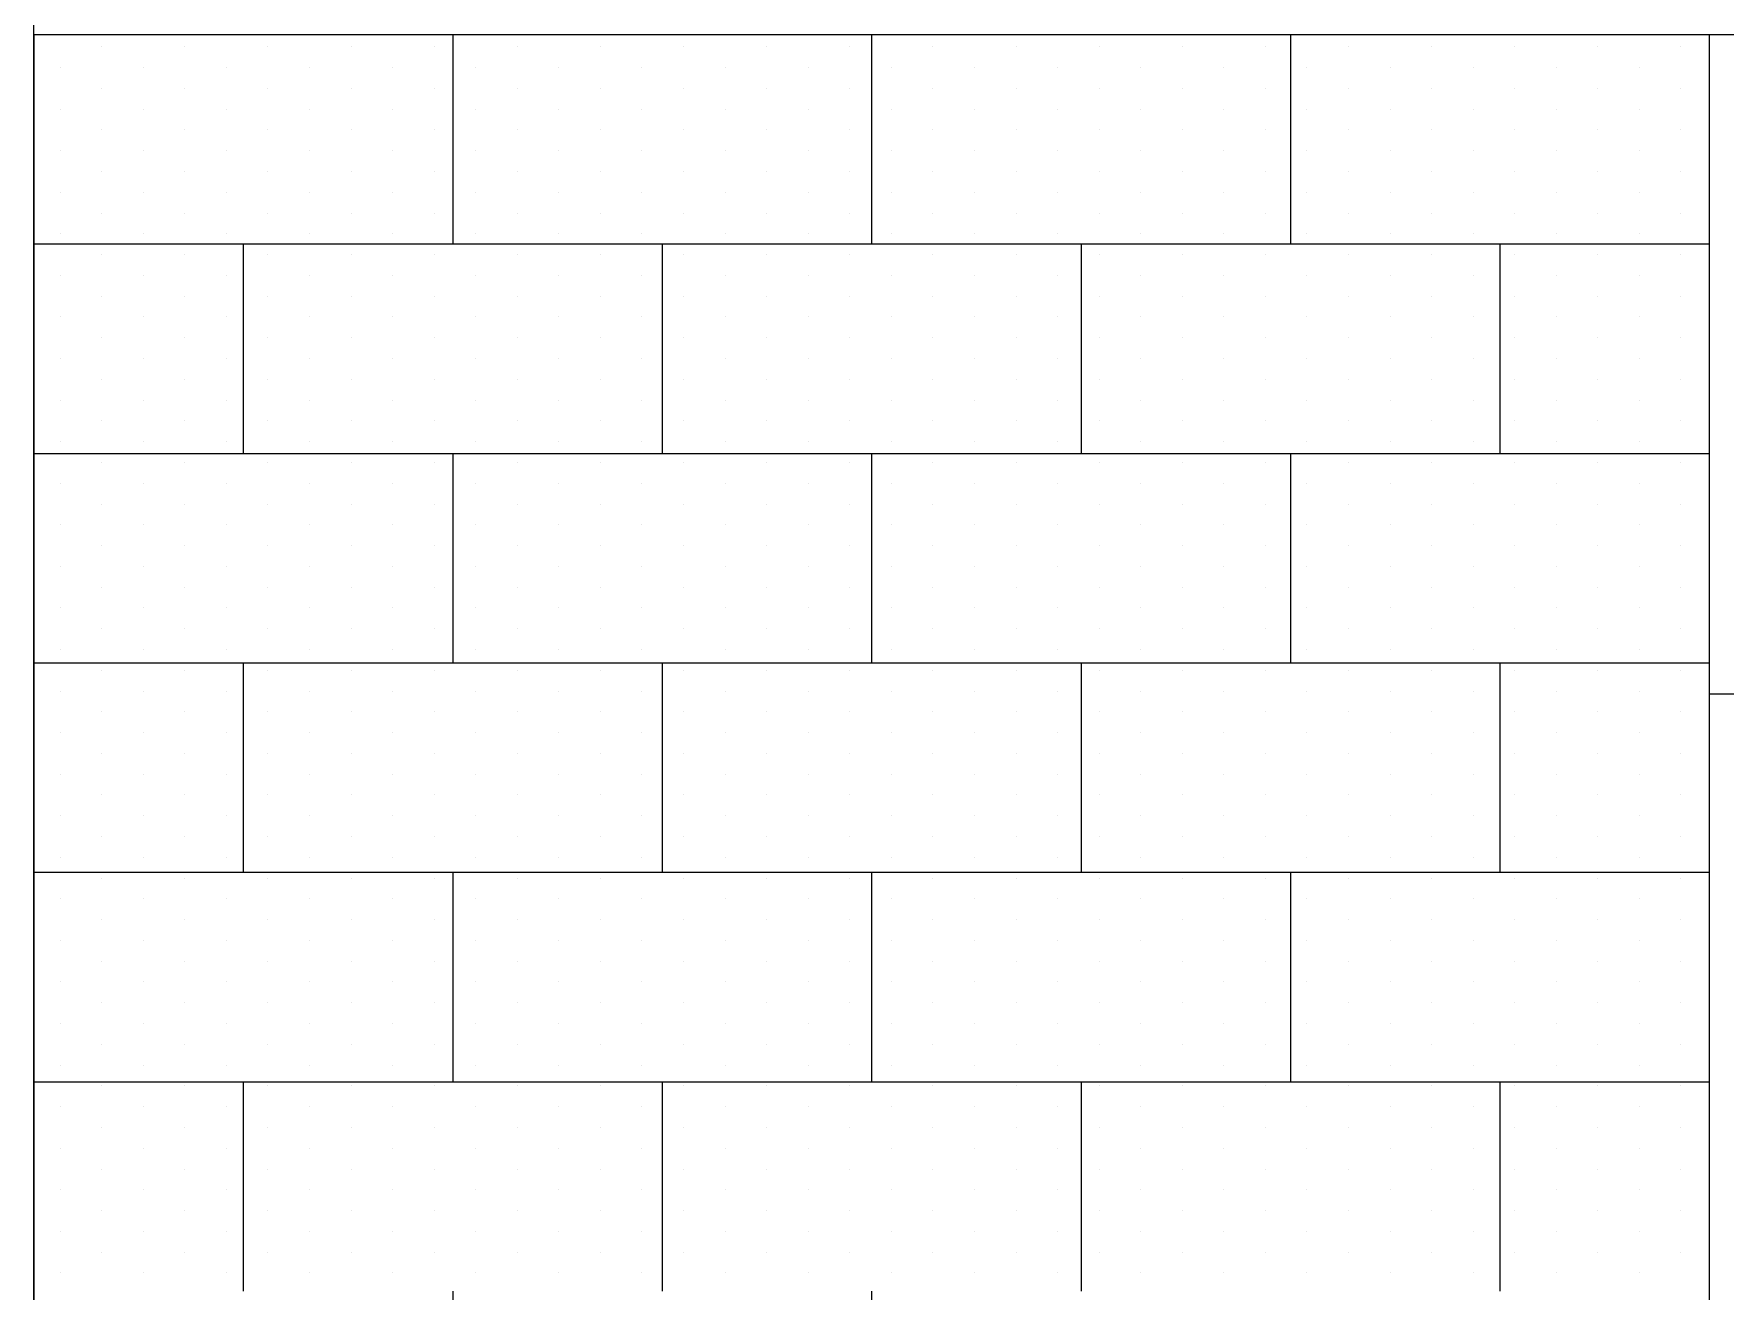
# Paper-space layout 'A000' of a CAD drawing. Header units: millimetres. Extents: x 0 to 841, y 0 to 594.
# Drawn here: x 556.29 to 588.6, y 110.9 to 134.91 of the extents above; entities that cross this region are included whole.
import ezdxf

# ---------------------------------------------------------------- set-up
doc = ezdxf.new("R2010")
doc.units = ezdxf.units.MM
doc.header["$MEASUREMENT"] = 0
doc.layers.add('A-ELEV-MBE1', color=7, linetype='Continuous', lineweight=25)
doc.layers.add('A-ELEV-PATT', color=8, linetype='Continuous', lineweight=13)

psp = doc.layouts.new('A000')

# ---------------------------------------------------------------- linework, layer by layer
at = {"layer": 'A-ELEV-MBE1'}
for p, q in [((556.293, 86.896), (556.293, 142.896)), ((556.293, 134.896), (556.293, 90.896)), ((556.293, 134.896), (664.293, 134.896)), ((564.293, 134.896), (564.293, 130.896)), ((572.293, 134.896), (572.293, 130.896)), ((580.293, 134.896), (580.293, 130.896)), ((588.293, 134.896), (588.293, 90.896)), ((556.293, 130.896), (588.293, 130.896)), ((560.293, 130.896), (560.293, 126.896)), ((568.293, 130.896), (568.293, 126.896)), ((576.293, 130.896), (576.293, 126.896)), ((584.293, 130.896), (584.293, 126.896)), ((556.293, 126.896), (588.293, 126.896)), ((564.293, 126.896), (564.293, 122.896)), ((572.293, 126.896), (572.293, 122.896)), ((580.293, 126.896), (580.293, 122.896)), ((556.293, 122.896), (588.293, 122.896)), ((560.293, 122.896), (560.293, 118.896)), ((568.293, 122.896), (568.293, 118.896)), ((576.293, 122.896), (576.293, 118.896)), ((584.293, 122.896), (584.293, 118.896)), ((604.293, 122.296), (588.293, 122.296)), ((556.293, 118.896), (588.293, 118.896)), ((564.293, 118.896), (564.293, 114.896)), ((572.293, 118.896), (572.293, 114.896)), ((580.293, 118.896), (580.293, 114.896)), ((556.293, 114.896), (588.293, 114.896)), ((560.293, 114.896), (560.293, 110.896)), ((568.293, 114.896), (568.293, 110.896)), ((576.293, 114.896), (576.293, 110.896)), ((584.293, 114.896), (584.293, 110.896)), ((564.293, 110.896), (564.293, 106.896)), ((572.293, 110.896), (572.293, 106.896))]:
    psp.add_line(p, q, dxfattribs=at)
at = {"layer": 'A-ELEV-PATT', "linetype": 'Continuous'}
for p, q in [((557.589, 134.661), (557.589, 134.661)), ((559.177, 134.661), (559.177, 134.661)), ((560.764, 134.661), (560.764, 134.661)), ((562.352, 134.661), (562.352, 134.661)), ((563.939, 134.661), (563.939, 134.661)), ((565.527, 134.661), (565.527, 134.661)), ((567.114, 134.661), (567.114, 134.661)), ((568.702, 134.661), (568.702, 134.661)), ((570.289, 134.661), (570.289, 134.661)), ((571.877, 134.661), (571.877, 134.661)), ((573.464, 134.661), (573.464, 134.661)), ((575.052, 134.661), (575.052, 134.661)), ((576.639, 134.661), (576.639, 134.661)), ((578.227, 134.661), (578.227, 134.661)), ((579.814, 134.661), (579.814, 134.661)), ((581.402, 134.661), (581.402, 134.661)), ((582.989, 134.661), (582.989, 134.661)), ((584.577, 134.661), (584.577, 134.661)), ((586.164, 134.661), (586.164, 134.661)), ((587.752, 134.661), (587.752, 134.661)), ((556.796, 134.264), (556.796, 134.264)), ((558.383, 134.264), (558.383, 134.264)), ((559.971, 134.264), (559.971, 134.264)), ((561.558, 134.264), (561.558, 134.264)), ((563.146, 134.264), (563.146, 134.264)), ((564.733, 134.264), (564.733, 134.264)), ((566.321, 134.264), (566.321, 134.264)), ((567.908, 134.264), (567.908, 134.264)), ((569.496, 134.264), (569.496, 134.264)), ((571.083, 134.264), (571.083, 134.264)), ((572.671, 134.264), (572.671, 134.264)), ((574.258, 134.264), (574.258, 134.264)), ((575.846, 134.264), (575.846, 134.264)), ((577.433, 134.264), (577.433, 134.264)), ((579.021, 134.264), (579.021, 134.264)), ((580.608, 134.264), (580.608, 134.264)), ((582.196, 134.264), (582.196, 134.264)), ((583.783, 134.264), (583.783, 134.264)), ((585.371, 134.264), (585.371, 134.264)), ((586.958, 134.264), (586.958, 134.264)), ((557.589, 133.867), (557.589, 133.867)), ((559.177, 133.867), (559.177, 133.867)), ((560.764, 133.867), (560.764, 133.867)), ((562.352, 133.867), (562.352, 133.867)), ((563.939, 133.867), (563.939, 133.867)), ((565.527, 133.867), (565.527, 133.867)), ((567.114, 133.867), (567.114, 133.867)), ((568.702, 133.867), (568.702, 133.867)), ((570.289, 133.867), (570.289, 133.867)), ((571.877, 133.867), (571.877, 133.867)), ((573.464, 133.867), (573.464, 133.867)), ((575.052, 133.867), (575.052, 133.867)), ((576.639, 133.867), (576.639, 133.867)), ((578.227, 133.867), (578.227, 133.867)), ((579.814, 133.867), (579.814, 133.867)), ((581.402, 133.867), (581.402, 133.867)), ((582.989, 133.867), (582.989, 133.867)), ((584.577, 133.867), (584.577, 133.867)), ((586.164, 133.867), (586.164, 133.867)), ((587.752, 133.867), (587.752, 133.867)), ((556.796, 133.47), (556.796, 133.47)), ((558.383, 133.47), (558.383, 133.47)), ((559.971, 133.47), (559.971, 133.47)), ((561.558, 133.47), (561.558, 133.47)), ((563.146, 133.47), (563.146, 133.47)), ((564.733, 133.47), (564.733, 133.47)), ((566.321, 133.47), (566.321, 133.47)), ((567.908, 133.47), (567.908, 133.47)), ((569.496, 133.47), (569.496, 133.47)), ((571.083, 133.47), (571.083, 133.47)), ((572.671, 133.47), (572.671, 133.47)), ((574.258, 133.47), (574.258, 133.47)), ((575.846, 133.47), (575.846, 133.47)), ((577.433, 133.47), (577.433, 133.47)), ((579.021, 133.47), (579.021, 133.47)), ((580.608, 133.47), (580.608, 133.47)), ((582.196, 133.47), (582.196, 133.47)), ((583.783, 133.47), (583.783, 133.47)), ((585.371, 133.47), (585.371, 133.47)), ((586.958, 133.47), (586.958, 133.47)), ((557.589, 133.073), (557.589, 133.073)), ((559.177, 133.073), (559.177, 133.073)), ((560.764, 133.073), (560.764, 133.073)), ((562.352, 133.073), (562.352, 133.073)), ((563.939, 133.073), (563.939, 133.073)), ((565.527, 133.073), (565.527, 133.073)), ((567.114, 133.073), (567.114, 133.073)), ((568.702, 133.073), (568.702, 133.073)), ((570.289, 133.073), (570.289, 133.073)), ((571.877, 133.073), (571.877, 133.073)), ((573.464, 133.073), (573.464, 133.073)), ((575.052, 133.073), (575.052, 133.073)), ((576.639, 133.073), (576.639, 133.073)), ((578.227, 133.073), (578.227, 133.073)), ((579.814, 133.073), (579.814, 133.073)), ((581.402, 133.073), (581.402, 133.073)), ((582.989, 133.073), (582.989, 133.073)), ((584.577, 133.073), (584.577, 133.073)), ((586.164, 133.073), (586.164, 133.073)), ((587.752, 133.073), (587.752, 133.073)), ((556.796, 132.676), (556.796, 132.676)), ((558.383, 132.676), (558.383, 132.676)), ((559.971, 132.676), (559.971, 132.676)), ((561.558, 132.676), (561.558, 132.676)), ((563.146, 132.676), (563.146, 132.676)), ((564.733, 132.676), (564.733, 132.676)), ((566.321, 132.676), (566.321, 132.676)), ((567.908, 132.676), (567.908, 132.676)), ((569.496, 132.676), (569.496, 132.676)), ((571.083, 132.676), (571.083, 132.676)), ((572.671, 132.676), (572.671, 132.676)), ((574.258, 132.676), (574.258, 132.676)), ((575.846, 132.676), (575.846, 132.676)), ((577.433, 132.676), (577.433, 132.676)), ((579.021, 132.676), (579.021, 132.676)), ((580.608, 132.676), (580.608, 132.676)), ((582.196, 132.676), (582.196, 132.676)), ((583.783, 132.676), (583.783, 132.676)), ((585.371, 132.676), (585.371, 132.676)), ((586.958, 132.676), (586.958, 132.676)), ((557.589, 132.279), (557.589, 132.279)), ((559.177, 132.279), (559.177, 132.279)), ((560.764, 132.279), (560.764, 132.279)), ((562.352, 132.279), (562.352, 132.279)), ((563.939, 132.279), (563.939, 132.279)), ((565.527, 132.279), (565.527, 132.279)), ((567.114, 132.279), (567.114, 132.279)), ((568.702, 132.279), (568.702, 132.279)), ((570.289, 132.279), (570.289, 132.279)), ((571.877, 132.279), (571.877, 132.279)), ((573.464, 132.279), (573.464, 132.279)), ((575.052, 132.279), (575.052, 132.279)), ((576.639, 132.279), (576.639, 132.279)), ((578.227, 132.279), (578.227, 132.279)), ((579.814, 132.279), (579.814, 132.279)), ((581.402, 132.279), (581.402, 132.279)), ((582.989, 132.279), (582.989, 132.279)), ((584.577, 132.279), (584.577, 132.279)), ((586.164, 132.279), (586.164, 132.279)), ((587.752, 132.279), (587.752, 132.279)), ((556.796, 131.883), (556.796, 131.883)), ((558.383, 131.883), (558.383, 131.883)), ((559.971, 131.883), (559.971, 131.883)), ((561.558, 131.883), (561.558, 131.883)), ((563.146, 131.883), (563.146, 131.883)), ((564.733, 131.883), (564.733, 131.883)), ((566.321, 131.883), (566.321, 131.883)), ((567.908, 131.883), (567.908, 131.883)), ((569.496, 131.883), (569.496, 131.883)), ((571.083, 131.883), (571.083, 131.883)), ((572.671, 131.883), (572.671, 131.883)), ((574.258, 131.883), (574.258, 131.883)), ((575.846, 131.883), (575.846, 131.883)), ((577.433, 131.883), (577.433, 131.883)), ((579.021, 131.883), (579.021, 131.883)), ((580.608, 131.883), (580.608, 131.883)), ((582.196, 131.883), (582.196, 131.883)), ((583.783, 131.883), (583.783, 131.883)), ((585.371, 131.883), (585.371, 131.883)), ((586.958, 131.883), (586.958, 131.883)), ((557.589, 131.486), (557.589, 131.486)), ((559.177, 131.486), (559.177, 131.486)), ((560.764, 131.486), (560.764, 131.486)), ((562.352, 131.486), (562.352, 131.486)), ((563.939, 131.486), (563.939, 131.486)), ((565.527, 131.486), (565.527, 131.486)), ((567.114, 131.486), (567.114, 131.486)), ((568.702, 131.486), (568.702, 131.486)), ((570.289, 131.486), (570.289, 131.486)), ((571.877, 131.486), (571.877, 131.486)), ((573.464, 131.486), (573.464, 131.486)), ((575.052, 131.486), (575.052, 131.486)), ((576.639, 131.486), (576.639, 131.486)), ((578.227, 131.486), (578.227, 131.486)), ((579.814, 131.486), (579.814, 131.486)), ((581.402, 131.486), (581.402, 131.486)), ((582.989, 131.486), (582.989, 131.486)), ((584.577, 131.486), (584.577, 131.486)), ((586.164, 131.486), (586.164, 131.486)), ((587.752, 131.486), (587.752, 131.486)), ((556.796, 131.089), (556.796, 131.089)), ((558.383, 131.089), (558.383, 131.089)), ((559.971, 131.089), (559.971, 131.089)), ((561.558, 131.089), (561.558, 131.089)), ((563.146, 131.089), (563.146, 131.089)), ((564.733, 131.089), (564.733, 131.089)), ((566.321, 131.089), (566.321, 131.089)), ((567.908, 131.089), (567.908, 131.089)), ((569.496, 131.089), (569.496, 131.089)), ((571.083, 131.089), (571.083, 131.089)), ((572.671, 131.089), (572.671, 131.089)), ((574.258, 131.089), (574.258, 131.089)), ((575.846, 131.089), (575.846, 131.089)), ((577.433, 131.089), (577.433, 131.089)), ((579.021, 131.089), (579.021, 131.089)), ((580.608, 131.089), (580.608, 131.089)), ((582.196, 131.089), (582.196, 131.089)), ((583.783, 131.089), (583.783, 131.089)), ((585.371, 131.089), (585.371, 131.089)), ((586.958, 131.089), (586.958, 131.089)), ((557.589, 130.692), (557.589, 130.692)), ((559.177, 130.692), (559.177, 130.692)), ((560.764, 130.692), (560.764, 130.692)), ((562.352, 130.692), (562.352, 130.692)), ((563.939, 130.692), (563.939, 130.692)), ((565.527, 130.692), (565.527, 130.692)), ((567.114, 130.692), (567.114, 130.692)), ((568.702, 130.692), (568.702, 130.692)), ((570.289, 130.692), (570.289, 130.692)), ((571.877, 130.692), (571.877, 130.692)), ((573.464, 130.692), (573.464, 130.692)), ((575.052, 130.692), (575.052, 130.692)), ((576.639, 130.692), (576.639, 130.692)), ((578.227, 130.692), (578.227, 130.692)), ((579.814, 130.692), (579.814, 130.692)), ((581.402, 130.692), (581.402, 130.692)), ((582.989, 130.692), (582.989, 130.692)), ((584.577, 130.692), (584.577, 130.692)), ((586.164, 130.692), (586.164, 130.692)), ((587.752, 130.692), (587.752, 130.692)), ((556.796, 130.295), (556.796, 130.295)), ((558.383, 130.295), (558.383, 130.295)), ((559.971, 130.295), (559.971, 130.295)), ((561.558, 130.295), (561.558, 130.295)), ((563.146, 130.295), (563.146, 130.295)), ((564.733, 130.295), (564.733, 130.295)), ((566.321, 130.295), (566.321, 130.295)), ((567.908, 130.295), (567.908, 130.295)), ((569.496, 130.295), (569.496, 130.295)), ((571.083, 130.295), (571.083, 130.295)), ((572.671, 130.295), (572.671, 130.295)), ((574.258, 130.295), (574.258, 130.295)), ((575.846, 130.295), (575.846, 130.295)), ((577.433, 130.295), (577.433, 130.295)), ((579.021, 130.295), (579.021, 130.295)), ((580.608, 130.295), (580.608, 130.295)), ((582.196, 130.295), (582.196, 130.295)), ((583.783, 130.295), (583.783, 130.295)), ((585.371, 130.295), (585.371, 130.295)), ((586.958, 130.295), (586.958, 130.295)), ((557.589, 129.898), (557.589, 129.898)), ((559.177, 129.898), (559.177, 129.898)), ((560.764, 129.898), (560.764, 129.898)), ((562.352, 129.898), (562.352, 129.898)), ((563.939, 129.898), (563.939, 129.898)), ((565.527, 129.898), (565.527, 129.898)), ((567.114, 129.898), (567.114, 129.898)), ((568.702, 129.898), (568.702, 129.898)), ((570.289, 129.898), (570.289, 129.898)), ((571.877, 129.898), (571.877, 129.898)), ((573.464, 129.898), (573.464, 129.898)), ((575.052, 129.898), (575.052, 129.898)), ((576.639, 129.898), (576.639, 129.898)), ((578.227, 129.898), (578.227, 129.898)), ((579.814, 129.898), (579.814, 129.898)), ((581.402, 129.898), (581.402, 129.898)), ((582.989, 129.898), (582.989, 129.898)), ((584.577, 129.898), (584.577, 129.898)), ((586.164, 129.898), (586.164, 129.898)), ((587.752, 129.898), (587.752, 129.898)), ((556.796, 129.501), (556.796, 129.501)), ((558.383, 129.501), (558.383, 129.501)), ((559.971, 129.501), (559.971, 129.501)), ((561.558, 129.501), (561.558, 129.501)), ((563.146, 129.501), (563.146, 129.501)), ((564.733, 129.501), (564.733, 129.501)), ((566.321, 129.501), (566.321, 129.501)), ((567.908, 129.501), (567.908, 129.501)), ((569.496, 129.501), (569.496, 129.501)), ((571.083, 129.501), (571.083, 129.501)), ((572.671, 129.501), (572.671, 129.501)), ((574.258, 129.501), (574.258, 129.501)), ((575.846, 129.501), (575.846, 129.501)), ((577.433, 129.501), (577.433, 129.501)), ((579.021, 129.501), (579.021, 129.501)), ((580.608, 129.501), (580.608, 129.501)), ((582.196, 129.501), (582.196, 129.501)), ((583.783, 129.501), (583.783, 129.501)), ((585.371, 129.501), (585.371, 129.501)), ((586.958, 129.501), (586.958, 129.501)), ((557.589, 129.104), (557.589, 129.104)), ((559.177, 129.104), (559.177, 129.104)), ((560.764, 129.104), (560.764, 129.104)), ((562.352, 129.104), (562.352, 129.104)), ((563.939, 129.104), (563.939, 129.104)), ((565.527, 129.104), (565.527, 129.104)), ((567.114, 129.104), (567.114, 129.104)), ((568.702, 129.104), (568.702, 129.104)), ((570.289, 129.104), (570.289, 129.104)), ((571.877, 129.104), (571.877, 129.104)), ((573.464, 129.104), (573.464, 129.104)), ((575.052, 129.104), (575.052, 129.104)), ((576.639, 129.104), (576.639, 129.104)), ((578.227, 129.104), (578.227, 129.104)), ((579.814, 129.104), (579.814, 129.104)), ((581.402, 129.104), (581.402, 129.104)), ((582.989, 129.104), (582.989, 129.104)), ((584.577, 129.104), (584.577, 129.104)), ((586.164, 129.104), (586.164, 129.104)), ((587.752, 129.104), (587.752, 129.104)), ((556.796, 128.708), (556.796, 128.708)), ((558.383, 128.708), (558.383, 128.708)), ((559.971, 128.708), (559.971, 128.708)), ((561.558, 128.708), (561.558, 128.708)), ((563.146, 128.708), (563.146, 128.708)), ((564.733, 128.708), (564.733, 128.708)), ((566.321, 128.708), (566.321, 128.708)), ((567.908, 128.708), (567.908, 128.708)), ((569.496, 128.708), (569.496, 128.708)), ((571.083, 128.708), (571.083, 128.708)), ((572.671, 128.708), (572.671, 128.708)), ((574.258, 128.708), (574.258, 128.708)), ((575.846, 128.708), (575.846, 128.708)), ((577.433, 128.708), (577.433, 128.708)), ((579.021, 128.708), (579.021, 128.708)), ((580.608, 128.708), (580.608, 128.708)), ((582.196, 128.708), (582.196, 128.708)), ((583.783, 128.708), (583.783, 128.708)), ((585.371, 128.708), (585.371, 128.708)), ((586.958, 128.708), (586.958, 128.708)), ((557.589, 128.311), (557.589, 128.311)), ((559.177, 128.311), (559.177, 128.311)), ((560.764, 128.311), (560.764, 128.311)), ((562.352, 128.311), (562.352, 128.311)), ((563.939, 128.311), (563.939, 128.311)), ((565.527, 128.311), (565.527, 128.311)), ((567.114, 128.311), (567.114, 128.311)), ((568.702, 128.311), (568.702, 128.311)), ((570.289, 128.311), (570.289, 128.311)), ((571.877, 128.311), (571.877, 128.311)), ((573.464, 128.311), (573.464, 128.311)), ((575.052, 128.311), (575.052, 128.311)), ((576.639, 128.311), (576.639, 128.311)), ((578.227, 128.311), (578.227, 128.311)), ((579.814, 128.311), (579.814, 128.311)), ((581.402, 128.311), (581.402, 128.311)), ((582.989, 128.311), (582.989, 128.311)), ((584.577, 128.311), (584.577, 128.311)), ((586.164, 128.311), (586.164, 128.311)), ((587.752, 128.311), (587.752, 128.311)), ((556.796, 127.914), (556.796, 127.914)), ((558.383, 127.914), (558.383, 127.914)), ((559.971, 127.914), (559.971, 127.914)), ((561.558, 127.914), (561.558, 127.914)), ((563.146, 127.914), (563.146, 127.914)), ((564.733, 127.914), (564.733, 127.914)), ((566.321, 127.914), (566.321, 127.914)), ((567.908, 127.914), (567.908, 127.914)), ((569.496, 127.914), (569.496, 127.914)), ((571.083, 127.914), (571.083, 127.914)), ((572.671, 127.914), (572.671, 127.914)), ((574.258, 127.914), (574.258, 127.914)), ((575.846, 127.914), (575.846, 127.914)), ((577.433, 127.914), (577.433, 127.914)), ((579.021, 127.914), (579.021, 127.914)), ((580.608, 127.914), (580.608, 127.914)), ((582.196, 127.914), (582.196, 127.914)), ((583.783, 127.914), (583.783, 127.914)), ((585.371, 127.914), (585.371, 127.914)), ((586.958, 127.914), (586.958, 127.914)), ((557.589, 127.517), (557.589, 127.517)), ((559.177, 127.517), (559.177, 127.517)), ((560.764, 127.517), (560.764, 127.517)), ((562.352, 127.517), (562.352, 127.517)), ((563.939, 127.517), (563.939, 127.517)), ((565.527, 127.517), (565.527, 127.517)), ((567.114, 127.517), (567.114, 127.517)), ((568.702, 127.517), (568.702, 127.517)), ((570.289, 127.517), (570.289, 127.517)), ((571.877, 127.517), (571.877, 127.517)), ((573.464, 127.517), (573.464, 127.517)), ((575.052, 127.517), (575.052, 127.517)), ((576.639, 127.517), (576.639, 127.517)), ((578.227, 127.517), (578.227, 127.517)), ((579.814, 127.517), (579.814, 127.517)), ((581.402, 127.517), (581.402, 127.517)), ((582.989, 127.517), (582.989, 127.517)), ((584.577, 127.517), (584.577, 127.517)), ((586.164, 127.517), (586.164, 127.517)), ((587.752, 127.517), (587.752, 127.517)), ((556.796, 127.12), (556.796, 127.12)), ((558.383, 127.12), (558.383, 127.12)), ((559.971, 127.12), (559.971, 127.12)), ((561.558, 127.12), (561.558, 127.12)), ((563.146, 127.12), (563.146, 127.12)), ((564.733, 127.12), (564.733, 127.12)), ((566.321, 127.12), (566.321, 127.12)), ((567.908, 127.12), (567.908, 127.12)), ((569.496, 127.12), (569.496, 127.12)), ((571.083, 127.12), (571.083, 127.12)), ((572.671, 127.12), (572.671, 127.12)), ((574.258, 127.12), (574.258, 127.12)), ((575.846, 127.12), (575.846, 127.12)), ((577.433, 127.12), (577.433, 127.12)), ((579.021, 127.12), (579.021, 127.12)), ((580.608, 127.12), (580.608, 127.12)), ((582.196, 127.12), (582.196, 127.12)), ((583.783, 127.12), (583.783, 127.12)), ((585.371, 127.12), (585.371, 127.12)), ((586.958, 127.12), (586.958, 127.12)), ((557.589, 126.723), (557.589, 126.723)), ((559.177, 126.723), (559.177, 126.723)), ((560.764, 126.723), (560.764, 126.723)), ((562.352, 126.723), (562.352, 126.723)), ((563.939, 126.723), (563.939, 126.723)), ((565.527, 126.723), (565.527, 126.723)), ((567.114, 126.723), (567.114, 126.723)), ((568.702, 126.723), (568.702, 126.723)), ((570.289, 126.723), (570.289, 126.723)), ((571.877, 126.723), (571.877, 126.723)), ((573.464, 126.723), (573.464, 126.723)), ((575.052, 126.723), (575.052, 126.723)), ((576.639, 126.723), (576.639, 126.723)), ((578.227, 126.723), (578.227, 126.723)), ((579.814, 126.723), (579.814, 126.723)), ((581.402, 126.723), (581.402, 126.723)), ((582.989, 126.723), (582.989, 126.723)), ((584.577, 126.723), (584.577, 126.723)), ((586.164, 126.723), (586.164, 126.723)), ((587.752, 126.723), (587.752, 126.723)), ((556.796, 126.326), (556.796, 126.326)), ((558.383, 126.326), (558.383, 126.326)), ((559.971, 126.326), (559.971, 126.326)), ((561.558, 126.326), (561.558, 126.326)), ((563.146, 126.326), (563.146, 126.326)), ((564.733, 126.326), (564.733, 126.326)), ((566.321, 126.326), (566.321, 126.326)), ((567.908, 126.326), (567.908, 126.326)), ((569.496, 126.326), (569.496, 126.326)), ((571.083, 126.326), (571.083, 126.326)), ((572.671, 126.326), (572.671, 126.326)), ((574.258, 126.326), (574.258, 126.326)), ((575.846, 126.326), (575.846, 126.326)), ((577.433, 126.326), (577.433, 126.326)), ((579.021, 126.326), (579.021, 126.326)), ((580.608, 126.326), (580.608, 126.326)), ((582.196, 126.326), (582.196, 126.326)), ((583.783, 126.326), (583.783, 126.326)), ((585.371, 126.326), (585.371, 126.326)), ((586.958, 126.326), (586.958, 126.326)), ((557.589, 125.929), (557.589, 125.929)), ((559.177, 125.929), (559.177, 125.929)), ((560.764, 125.929), (560.764, 125.929)), ((562.352, 125.929), (562.352, 125.929)), ((563.939, 125.929), (563.939, 125.929)), ((565.527, 125.929), (565.527, 125.929)), ((567.114, 125.929), (567.114, 125.929)), ((568.702, 125.929), (568.702, 125.929)), ((570.289, 125.929), (570.289, 125.929)), ((571.877, 125.929), (571.877, 125.929)), ((573.464, 125.929), (573.464, 125.929)), ((575.052, 125.929), (575.052, 125.929)), ((576.639, 125.929), (576.639, 125.929)), ((578.227, 125.929), (578.227, 125.929)), ((579.814, 125.929), (579.814, 125.929)), ((581.402, 125.929), (581.402, 125.929)), ((582.989, 125.929), (582.989, 125.929)), ((584.577, 125.929), (584.577, 125.929)), ((586.164, 125.929), (586.164, 125.929)), ((587.752, 125.929), (587.752, 125.929)), ((556.796, 125.533), (556.796, 125.533)), ((558.383, 125.533), (558.383, 125.533)), ((559.971, 125.533), (559.971, 125.533)), ((561.558, 125.533), (561.558, 125.533)), ((563.146, 125.533), (563.146, 125.533)), ((564.733, 125.533), (564.733, 125.533)), ((566.321, 125.533), (566.321, 125.533)), ((567.908, 125.533), (567.908, 125.533)), ((569.496, 125.533), (569.496, 125.533)), ((571.083, 125.533), (571.083, 125.533)), ((572.671, 125.533), (572.671, 125.533)), ((574.258, 125.533), (574.258, 125.533)), ((575.846, 125.533), (575.846, 125.533)), ((577.433, 125.533), (577.433, 125.533)), ((579.021, 125.533), (579.021, 125.533)), ((580.608, 125.533), (580.608, 125.533)), ((582.196, 125.533), (582.196, 125.533)), ((583.783, 125.533), (583.783, 125.533)), ((585.371, 125.533), (585.371, 125.533)), ((586.958, 125.533), (586.958, 125.533)), ((557.589, 125.136), (557.589, 125.136)), ((559.177, 125.136), (559.177, 125.136)), ((560.764, 125.136), (560.764, 125.136)), ((562.352, 125.136), (562.352, 125.136)), ((563.939, 125.136), (563.939, 125.136)), ((565.527, 125.136), (565.527, 125.136)), ((567.114, 125.136), (567.114, 125.136)), ((568.702, 125.136), (568.702, 125.136)), ((570.289, 125.136), (570.289, 125.136)), ((571.877, 125.136), (571.877, 125.136)), ((573.464, 125.136), (573.464, 125.136)), ((575.052, 125.136), (575.052, 125.136)), ((576.639, 125.136), (576.639, 125.136)), ((578.227, 125.136), (578.227, 125.136)), ((579.814, 125.136), (579.814, 125.136)), ((581.402, 125.136), (581.402, 125.136)), ((582.989, 125.136), (582.989, 125.136)), ((584.577, 125.136), (584.577, 125.136)), ((586.164, 125.136), (586.164, 125.136)), ((587.752, 125.136), (587.752, 125.136)), ((556.796, 124.739), (556.796, 124.739)), ((558.383, 124.739), (558.383, 124.739)), ((559.971, 124.739), (559.971, 124.739)), ((561.558, 124.739), (561.558, 124.739)), ((563.146, 124.739), (563.146, 124.739)), ((564.733, 124.739), (564.733, 124.739)), ((566.321, 124.739), (566.321, 124.739)), ((567.908, 124.739), (567.908, 124.739)), ((569.496, 124.739), (569.496, 124.739)), ((571.083, 124.739), (571.083, 124.739)), ((572.671, 124.739), (572.671, 124.739)), ((574.258, 124.739), (574.258, 124.739)), ((575.846, 124.739), (575.846, 124.739)), ((577.433, 124.739), (577.433, 124.739)), ((579.021, 124.739), (579.021, 124.739)), ((580.608, 124.739), (580.608, 124.739)), ((582.196, 124.739), (582.196, 124.739)), ((583.783, 124.739), (583.783, 124.739)), ((585.371, 124.739), (585.371, 124.739)), ((586.958, 124.739), (586.958, 124.739)), ((557.589, 124.342), (557.589, 124.342)), ((559.177, 124.342), (559.177, 124.342)), ((560.764, 124.342), (560.764, 124.342)), ((562.352, 124.342), (562.352, 124.342)), ((563.939, 124.342), (563.939, 124.342)), ((565.527, 124.342), (565.527, 124.342)), ((567.114, 124.342), (567.114, 124.342)), ((568.702, 124.342), (568.702, 124.342)), ((570.289, 124.342), (570.289, 124.342)), ((571.877, 124.342), (571.877, 124.342)), ((573.464, 124.342), (573.464, 124.342)), ((575.052, 124.342), (575.052, 124.342)), ((576.639, 124.342), (576.639, 124.342)), ((578.227, 124.342), (578.227, 124.342)), ((579.814, 124.342), (579.814, 124.342)), ((581.402, 124.342), (581.402, 124.342)), ((582.989, 124.342), (582.989, 124.342)), ((584.577, 124.342), (584.577, 124.342)), ((586.164, 124.342), (586.164, 124.342)), ((587.752, 124.342), (587.752, 124.342)), ((556.796, 123.945), (556.796, 123.945)), ((558.383, 123.945), (558.383, 123.945)), ((559.971, 123.945), (559.971, 123.945)), ((561.558, 123.945), (561.558, 123.945)), ((563.146, 123.945), (563.146, 123.945)), ((564.733, 123.945), (564.733, 123.945)), ((566.321, 123.945), (566.321, 123.945)), ((567.908, 123.945), (567.908, 123.945)), ((569.496, 123.945), (569.496, 123.945)), ((571.083, 123.945), (571.083, 123.945)), ((572.671, 123.945), (572.671, 123.945)), ((574.258, 123.945), (574.258, 123.945)), ((575.846, 123.945), (575.846, 123.945)), ((577.433, 123.945), (577.433, 123.945)), ((579.021, 123.945), (579.021, 123.945)), ((580.608, 123.945), (580.608, 123.945)), ((582.196, 123.945), (582.196, 123.945)), ((583.783, 123.945), (583.783, 123.945)), ((585.371, 123.945), (585.371, 123.945)), ((586.958, 123.945), (586.958, 123.945)), ((557.589, 123.548), (557.589, 123.548)), ((559.177, 123.548), (559.177, 123.548)), ((560.764, 123.548), (560.764, 123.548)), ((562.352, 123.548), (562.352, 123.548)), ((563.939, 123.548), (563.939, 123.548)), ((565.527, 123.548), (565.527, 123.548)), ((567.114, 123.548), (567.114, 123.548)), ((568.702, 123.548), (568.702, 123.548)), ((570.289, 123.548), (570.289, 123.548)), ((571.877, 123.548), (571.877, 123.548)), ((573.464, 123.548), (573.464, 123.548)), ((575.052, 123.548), (575.052, 123.548)), ((576.639, 123.548), (576.639, 123.548)), ((578.227, 123.548), (578.227, 123.548)), ((579.814, 123.548), (579.814, 123.548)), ((581.402, 123.548), (581.402, 123.548)), ((582.989, 123.548), (582.989, 123.548)), ((584.577, 123.548), (584.577, 123.548)), ((586.164, 123.548), (586.164, 123.548)), ((587.752, 123.548), (587.752, 123.548)), ((556.796, 123.151), (556.796, 123.151)), ((558.383, 123.151), (558.383, 123.151)), ((559.971, 123.151), (559.971, 123.151)), ((561.558, 123.151), (561.558, 123.151)), ((563.146, 123.151), (563.146, 123.151)), ((564.733, 123.151), (564.733, 123.151)), ((566.321, 123.151), (566.321, 123.151)), ((567.908, 123.151), (567.908, 123.151)), ((569.496, 123.151), (569.496, 123.151)), ((571.083, 123.151), (571.083, 123.151)), ((572.671, 123.151), (572.671, 123.151)), ((574.258, 123.151), (574.258, 123.151)), ((575.846, 123.151), (575.846, 123.151)), ((577.433, 123.151), (577.433, 123.151)), ((579.021, 123.151), (579.021, 123.151)), ((580.608, 123.151), (580.608, 123.151)), ((582.196, 123.151), (582.196, 123.151)), ((583.783, 123.151), (583.783, 123.151)), ((585.371, 123.151), (585.371, 123.151)), ((586.958, 123.151), (586.958, 123.151)), ((557.589, 122.754), (557.589, 122.754)), ((559.177, 122.754), (559.177, 122.754)), ((560.764, 122.754), (560.764, 122.754)), ((562.352, 122.754), (562.352, 122.754)), ((563.939, 122.754), (563.939, 122.754)), ((565.527, 122.754), (565.527, 122.754)), ((567.114, 122.754), (567.114, 122.754)), ((568.702, 122.754), (568.702, 122.754)), ((570.289, 122.754), (570.289, 122.754)), ((571.877, 122.754), (571.877, 122.754)), ((573.464, 122.754), (573.464, 122.754)), ((575.052, 122.754), (575.052, 122.754)), ((576.639, 122.754), (576.639, 122.754)), ((578.227, 122.754), (578.227, 122.754)), ((579.814, 122.754), (579.814, 122.754)), ((581.402, 122.754), (581.402, 122.754)), ((582.989, 122.754), (582.989, 122.754)), ((584.577, 122.754), (584.577, 122.754)), ((586.164, 122.754), (586.164, 122.754)), ((587.752, 122.754), (587.752, 122.754)), ((556.796, 122.358), (556.796, 122.358)), ((558.383, 122.358), (558.383, 122.358)), ((559.971, 122.358), (559.971, 122.358)), ((561.558, 122.358), (561.558, 122.358)), ((563.146, 122.358), (563.146, 122.358)), ((564.733, 122.358), (564.733, 122.358)), ((566.321, 122.358), (566.321, 122.358)), ((567.908, 122.358), (567.908, 122.358)), ((569.496, 122.358), (569.496, 122.358)), ((571.083, 122.358), (571.083, 122.358)), ((572.671, 122.358), (572.671, 122.358)), ((574.258, 122.358), (574.258, 122.358)), ((575.846, 122.358), (575.846, 122.358)), ((577.433, 122.358), (577.433, 122.358)), ((579.021, 122.358), (579.021, 122.358)), ((580.608, 122.358), (580.608, 122.358)), ((582.196, 122.358), (582.196, 122.358)), ((583.783, 122.358), (583.783, 122.358)), ((585.371, 122.358), (585.371, 122.358)), ((586.958, 122.358), (586.958, 122.358)), ((557.589, 121.961), (557.589, 121.961)), ((559.177, 121.961), (559.177, 121.961)), ((560.764, 121.961), (560.764, 121.961)), ((562.352, 121.961), (562.352, 121.961)), ((563.939, 121.961), (563.939, 121.961)), ((565.527, 121.961), (565.527, 121.961)), ((567.114, 121.961), (567.114, 121.961)), ((568.702, 121.961), (568.702, 121.961)), ((570.289, 121.961), (570.289, 121.961)), ((571.877, 121.961), (571.877, 121.961)), ((573.464, 121.961), (573.464, 121.961)), ((575.052, 121.961), (575.052, 121.961)), ((576.639, 121.961), (576.639, 121.961)), ((578.227, 121.961), (578.227, 121.961)), ((579.814, 121.961), (579.814, 121.961)), ((581.402, 121.961), (581.402, 121.961)), ((582.989, 121.961), (582.989, 121.961)), ((584.577, 121.961), (584.577, 121.961)), ((586.164, 121.961), (586.164, 121.961)), ((587.752, 121.961), (587.752, 121.961)), ((556.796, 121.564), (556.796, 121.564)), ((558.383, 121.564), (558.383, 121.564)), ((559.971, 121.564), (559.971, 121.564)), ((561.558, 121.564), (561.558, 121.564)), ((563.146, 121.564), (563.146, 121.564)), ((564.733, 121.564), (564.733, 121.564)), ((566.321, 121.564), (566.321, 121.564)), ((567.908, 121.564), (567.908, 121.564)), ((569.496, 121.564), (569.496, 121.564)), ((571.083, 121.564), (571.083, 121.564)), ((572.671, 121.564), (572.671, 121.564)), ((574.258, 121.564), (574.258, 121.564)), ((575.846, 121.564), (575.846, 121.564)), ((577.433, 121.564), (577.433, 121.564)), ((579.021, 121.564), (579.021, 121.564)), ((580.608, 121.564), (580.608, 121.564)), ((582.196, 121.564), (582.196, 121.564)), ((583.783, 121.564), (583.783, 121.564)), ((585.371, 121.564), (585.371, 121.564)), ((586.958, 121.564), (586.958, 121.564)), ((557.589, 121.167), (557.589, 121.167)), ((559.177, 121.167), (559.177, 121.167)), ((560.764, 121.167), (560.764, 121.167)), ((562.352, 121.167), (562.352, 121.167)), ((563.939, 121.167), (563.939, 121.167)), ((565.527, 121.167), (565.527, 121.167)), ((567.114, 121.167), (567.114, 121.167)), ((568.702, 121.167), (568.702, 121.167)), ((570.289, 121.167), (570.289, 121.167)), ((571.877, 121.167), (571.877, 121.167)), ((573.464, 121.167), (573.464, 121.167)), ((575.052, 121.167), (575.052, 121.167)), ((576.639, 121.167), (576.639, 121.167)), ((578.227, 121.167), (578.227, 121.167)), ((579.814, 121.167), (579.814, 121.167)), ((581.402, 121.167), (581.402, 121.167)), ((582.989, 121.167), (582.989, 121.167)), ((584.577, 121.167), (584.577, 121.167)), ((586.164, 121.167), (586.164, 121.167)), ((587.752, 121.167), (587.752, 121.167)), ((556.796, 120.77), (556.796, 120.77)), ((558.383, 120.77), (558.383, 120.77)), ((559.971, 120.77), (559.971, 120.77)), ((561.558, 120.77), (561.558, 120.77)), ((563.146, 120.77), (563.146, 120.77)), ((564.733, 120.77), (564.733, 120.77)), ((566.321, 120.77), (566.321, 120.77)), ((567.908, 120.77), (567.908, 120.77)), ((569.496, 120.77), (569.496, 120.77)), ((571.083, 120.77), (571.083, 120.77)), ((572.671, 120.77), (572.671, 120.77)), ((574.258, 120.77), (574.258, 120.77)), ((575.846, 120.77), (575.846, 120.77)), ((577.433, 120.77), (577.433, 120.77)), ((579.021, 120.77), (579.021, 120.77)), ((580.608, 120.77), (580.608, 120.77)), ((582.196, 120.77), (582.196, 120.77)), ((583.783, 120.77), (583.783, 120.77)), ((585.371, 120.77), (585.371, 120.77)), ((586.958, 120.77), (586.958, 120.77)), ((557.589, 120.373), (557.589, 120.373)), ((559.177, 120.373), (559.177, 120.373)), ((560.764, 120.373), (560.764, 120.373)), ((562.352, 120.373), (562.352, 120.373)), ((563.939, 120.373), (563.939, 120.373)), ((565.527, 120.373), (565.527, 120.373)), ((567.114, 120.373), (567.114, 120.373)), ((568.702, 120.373), (568.702, 120.373)), ((570.289, 120.373), (570.289, 120.373)), ((571.877, 120.373), (571.877, 120.373)), ((573.464, 120.373), (573.464, 120.373)), ((575.052, 120.373), (575.052, 120.373)), ((576.639, 120.373), (576.639, 120.373)), ((578.227, 120.373), (578.227, 120.373)), ((579.814, 120.373), (579.814, 120.373)), ((581.402, 120.373), (581.402, 120.373)), ((582.989, 120.373), (582.989, 120.373)), ((584.577, 120.373), (584.577, 120.373)), ((586.164, 120.373), (586.164, 120.373)), ((587.752, 120.373), (587.752, 120.373)), ((556.796, 119.976), (556.796, 119.976)), ((558.383, 119.976), (558.383, 119.976)), ((559.971, 119.976), (559.971, 119.976)), ((561.558, 119.976), (561.558, 119.976)), ((563.146, 119.976), (563.146, 119.976)), ((564.733, 119.976), (564.733, 119.976)), ((566.321, 119.976), (566.321, 119.976)), ((567.908, 119.976), (567.908, 119.976)), ((569.496, 119.976), (569.496, 119.976)), ((571.083, 119.976), (571.083, 119.976)), ((572.671, 119.976), (572.671, 119.976)), ((574.258, 119.976), (574.258, 119.976)), ((575.846, 119.976), (575.846, 119.976)), ((577.433, 119.976), (577.433, 119.976)), ((579.021, 119.976), (579.021, 119.976)), ((580.608, 119.976), (580.608, 119.976)), ((582.196, 119.976), (582.196, 119.976)), ((583.783, 119.976), (583.783, 119.976)), ((585.371, 119.976), (585.371, 119.976)), ((586.958, 119.976), (586.958, 119.976)), ((557.589, 119.579), (557.589, 119.579)), ((559.177, 119.579), (559.177, 119.579)), ((560.764, 119.579), (560.764, 119.579)), ((562.352, 119.579), (562.352, 119.579)), ((563.939, 119.579), (563.939, 119.579)), ((565.527, 119.579), (565.527, 119.579)), ((567.114, 119.579), (567.114, 119.579)), ((568.702, 119.579), (568.702, 119.579)), ((570.289, 119.579), (570.289, 119.579)), ((571.877, 119.579), (571.877, 119.579)), ((573.464, 119.579), (573.464, 119.579)), ((575.052, 119.579), (575.052, 119.579)), ((576.639, 119.579), (576.639, 119.579)), ((578.227, 119.579), (578.227, 119.579)), ((579.814, 119.579), (579.814, 119.579)), ((581.402, 119.579), (581.402, 119.579)), ((582.989, 119.579), (582.989, 119.579)), ((584.577, 119.579), (584.577, 119.579)), ((586.164, 119.579), (586.164, 119.579)), ((587.752, 119.579), (587.752, 119.579)), ((556.796, 119.183), (556.796, 119.183)), ((558.383, 119.183), (558.383, 119.183)), ((559.971, 119.183), (559.971, 119.183)), ((561.558, 119.183), (561.558, 119.183)), ((563.146, 119.183), (563.146, 119.183)), ((564.733, 119.183), (564.733, 119.183)), ((566.321, 119.183), (566.321, 119.183)), ((567.908, 119.183), (567.908, 119.183)), ((569.496, 119.183), (569.496, 119.183)), ((571.083, 119.183), (571.083, 119.183)), ((572.671, 119.183), (572.671, 119.183)), ((574.258, 119.183), (574.258, 119.183)), ((575.846, 119.183), (575.846, 119.183)), ((577.433, 119.183), (577.433, 119.183)), ((579.021, 119.183), (579.021, 119.183)), ((580.608, 119.183), (580.608, 119.183)), ((582.196, 119.183), (582.196, 119.183)), ((583.783, 119.183), (583.783, 119.183)), ((585.371, 119.183), (585.371, 119.183)), ((586.958, 119.183), (586.958, 119.183)), ((557.589, 118.786), (557.589, 118.786)), ((559.177, 118.786), (559.177, 118.786)), ((560.764, 118.786), (560.764, 118.786)), ((562.352, 118.786), (562.352, 118.786)), ((563.939, 118.786), (563.939, 118.786)), ((565.527, 118.786), (565.527, 118.786)), ((567.114, 118.786), (567.114, 118.786)), ((568.702, 118.786), (568.702, 118.786)), ((570.289, 118.786), (570.289, 118.786)), ((571.877, 118.786), (571.877, 118.786)), ((573.464, 118.786), (573.464, 118.786)), ((575.052, 118.786), (575.052, 118.786)), ((576.639, 118.786), (576.639, 118.786)), ((578.227, 118.786), (578.227, 118.786)), ((579.814, 118.786), (579.814, 118.786)), ((581.402, 118.786), (581.402, 118.786)), ((582.989, 118.786), (582.989, 118.786)), ((584.577, 118.786), (584.577, 118.786)), ((586.164, 118.786), (586.164, 118.786)), ((587.752, 118.786), (587.752, 118.786)), ((556.796, 118.389), (556.796, 118.389)), ((558.383, 118.389), (558.383, 118.389)), ((559.971, 118.389), (559.971, 118.389)), ((561.558, 118.389), (561.558, 118.389)), ((563.146, 118.389), (563.146, 118.389)), ((564.733, 118.389), (564.733, 118.389)), ((566.321, 118.389), (566.321, 118.389)), ((567.908, 118.389), (567.908, 118.389)), ((569.496, 118.389), (569.496, 118.389)), ((571.083, 118.389), (571.083, 118.389)), ((572.671, 118.389), (572.671, 118.389)), ((574.258, 118.389), (574.258, 118.389)), ((575.846, 118.389), (575.846, 118.389)), ((577.433, 118.389), (577.433, 118.389)), ((579.021, 118.389), (579.021, 118.389)), ((580.608, 118.389), (580.608, 118.389)), ((582.196, 118.389), (582.196, 118.389)), ((583.783, 118.389), (583.783, 118.389)), ((585.371, 118.389), (585.371, 118.389)), ((586.958, 118.389), (586.958, 118.389)), ((557.589, 117.992), (557.589, 117.992)), ((559.177, 117.992), (559.177, 117.992)), ((560.764, 117.992), (560.764, 117.992)), ((562.352, 117.992), (562.352, 117.992)), ((563.939, 117.992), (563.939, 117.992)), ((565.527, 117.992), (565.527, 117.992)), ((567.114, 117.992), (567.114, 117.992)), ((568.702, 117.992), (568.702, 117.992)), ((570.289, 117.992), (570.289, 117.992)), ((571.877, 117.992), (571.877, 117.992)), ((573.464, 117.992), (573.464, 117.992)), ((575.052, 117.992), (575.052, 117.992)), ((576.639, 117.992), (576.639, 117.992)), ((578.227, 117.992), (578.227, 117.992)), ((579.814, 117.992), (579.814, 117.992)), ((581.402, 117.992), (581.402, 117.992)), ((582.989, 117.992), (582.989, 117.992)), ((584.577, 117.992), (584.577, 117.992)), ((586.164, 117.992), (586.164, 117.992)), ((587.752, 117.992), (587.752, 117.992)), ((556.796, 117.595), (556.796, 117.595)), ((558.383, 117.595), (558.383, 117.595)), ((559.971, 117.595), (559.971, 117.595)), ((561.558, 117.595), (561.558, 117.595)), ((563.146, 117.595), (563.146, 117.595)), ((564.733, 117.595), (564.733, 117.595)), ((566.321, 117.595), (566.321, 117.595)), ((567.908, 117.595), (567.908, 117.595)), ((569.496, 117.595), (569.496, 117.595)), ((571.083, 117.595), (571.083, 117.595)), ((572.671, 117.595), (572.671, 117.595)), ((574.258, 117.595), (574.258, 117.595)), ((575.846, 117.595), (575.846, 117.595)), ((577.433, 117.595), (577.433, 117.595)), ((579.021, 117.595), (579.021, 117.595)), ((580.608, 117.595), (580.608, 117.595)), ((582.196, 117.595), (582.196, 117.595)), ((583.783, 117.595), (583.783, 117.595)), ((585.371, 117.595), (585.371, 117.595)), ((586.958, 117.595), (586.958, 117.595)), ((557.589, 117.198), (557.589, 117.198)), ((559.177, 117.198), (559.177, 117.198)), ((560.764, 117.198), (560.764, 117.198)), ((562.352, 117.198), (562.352, 117.198)), ((563.939, 117.198), (563.939, 117.198)), ((565.527, 117.198), (565.527, 117.198)), ((567.114, 117.198), (567.114, 117.198)), ((568.702, 117.198), (568.702, 117.198)), ((570.289, 117.198), (570.289, 117.198)), ((571.877, 117.198), (571.877, 117.198)), ((573.464, 117.198), (573.464, 117.198)), ((575.052, 117.198), (575.052, 117.198)), ((576.639, 117.198), (576.639, 117.198)), ((578.227, 117.198), (578.227, 117.198)), ((579.814, 117.198), (579.814, 117.198)), ((581.402, 117.198), (581.402, 117.198)), ((582.989, 117.198), (582.989, 117.198)), ((584.577, 117.198), (584.577, 117.198)), ((586.164, 117.198), (586.164, 117.198)), ((587.752, 117.198), (587.752, 117.198)), ((556.796, 116.801), (556.796, 116.801)), ((558.383, 116.801), (558.383, 116.801)), ((559.971, 116.801), (559.971, 116.801)), ((561.558, 116.801), (561.558, 116.801)), ((563.146, 116.801), (563.146, 116.801)), ((564.733, 116.801), (564.733, 116.801)), ((566.321, 116.801), (566.321, 116.801)), ((567.908, 116.801), (567.908, 116.801)), ((569.496, 116.801), (569.496, 116.801)), ((571.083, 116.801), (571.083, 116.801)), ((572.671, 116.801), (572.671, 116.801)), ((574.258, 116.801), (574.258, 116.801)), ((575.846, 116.801), (575.846, 116.801)), ((577.433, 116.801), (577.433, 116.801)), ((579.021, 116.801), (579.021, 116.801)), ((580.608, 116.801), (580.608, 116.801)), ((582.196, 116.801), (582.196, 116.801)), ((583.783, 116.801), (583.783, 116.801)), ((585.371, 116.801), (585.371, 116.801)), ((586.958, 116.801), (586.958, 116.801)), ((557.589, 116.404), (557.589, 116.404)), ((559.177, 116.404), (559.177, 116.404)), ((560.764, 116.404), (560.764, 116.404)), ((562.352, 116.404), (562.352, 116.404)), ((563.939, 116.404), (563.939, 116.404)), ((565.527, 116.404), (565.527, 116.404)), ((567.114, 116.404), (567.114, 116.404)), ((568.702, 116.404), (568.702, 116.404)), ((570.289, 116.404), (570.289, 116.404)), ((571.877, 116.404), (571.877, 116.404)), ((573.464, 116.404), (573.464, 116.404)), ((575.052, 116.404), (575.052, 116.404)), ((576.639, 116.404), (576.639, 116.404)), ((578.227, 116.404), (578.227, 116.404)), ((579.814, 116.404), (579.814, 116.404)), ((581.402, 116.404), (581.402, 116.404)), ((582.989, 116.404), (582.989, 116.404)), ((584.577, 116.404), (584.577, 116.404)), ((586.164, 116.404), (586.164, 116.404)), ((587.752, 116.404), (587.752, 116.404)), ((556.796, 116.008), (556.796, 116.008)), ((558.383, 116.008), (558.383, 116.008)), ((559.971, 116.008), (559.971, 116.008)), ((561.558, 116.008), (561.558, 116.008)), ((563.146, 116.008), (563.146, 116.008)), ((564.733, 116.008), (564.733, 116.008)), ((566.321, 116.008), (566.321, 116.008)), ((567.908, 116.008), (567.908, 116.008)), ((569.496, 116.008), (569.496, 116.008)), ((571.083, 116.008), (571.083, 116.008)), ((572.671, 116.008), (572.671, 116.008)), ((574.258, 116.008), (574.258, 116.008)), ((575.846, 116.008), (575.846, 116.008)), ((577.433, 116.008), (577.433, 116.008)), ((579.021, 116.008), (579.021, 116.008)), ((580.608, 116.008), (580.608, 116.008)), ((582.196, 116.008), (582.196, 116.008)), ((583.783, 116.008), (583.783, 116.008)), ((585.371, 116.008), (585.371, 116.008)), ((586.958, 116.008), (586.958, 116.008)), ((557.589, 115.611), (557.589, 115.611)), ((559.177, 115.611), (559.177, 115.611)), ((560.764, 115.611), (560.764, 115.611)), ((562.352, 115.611), (562.352, 115.611)), ((563.939, 115.611), (563.939, 115.611)), ((565.527, 115.611), (565.527, 115.611)), ((567.114, 115.611), (567.114, 115.611)), ((568.702, 115.611), (568.702, 115.611)), ((570.289, 115.611), (570.289, 115.611)), ((571.877, 115.611), (571.877, 115.611)), ((573.464, 115.611), (573.464, 115.611)), ((575.052, 115.611), (575.052, 115.611)), ((576.639, 115.611), (576.639, 115.611)), ((578.227, 115.611), (578.227, 115.611)), ((579.814, 115.611), (579.814, 115.611)), ((581.402, 115.611), (581.402, 115.611)), ((582.989, 115.611), (582.989, 115.611)), ((584.577, 115.611), (584.577, 115.611)), ((586.164, 115.611), (586.164, 115.611)), ((587.752, 115.611), (587.752, 115.611)), ((556.796, 115.214), (556.796, 115.214)), ((558.383, 115.214), (558.383, 115.214)), ((559.971, 115.214), (559.971, 115.214)), ((561.558, 115.214), (561.558, 115.214)), ((563.146, 115.214), (563.146, 115.214)), ((564.733, 115.214), (564.733, 115.214)), ((566.321, 115.214), (566.321, 115.214)), ((567.908, 115.214), (567.908, 115.214)), ((569.496, 115.214), (569.496, 115.214)), ((571.083, 115.214), (571.083, 115.214)), ((572.671, 115.214), (572.671, 115.214)), ((574.258, 115.214), (574.258, 115.214)), ((575.846, 115.214), (575.846, 115.214)), ((577.433, 115.214), (577.433, 115.214)), ((579.021, 115.214), (579.021, 115.214)), ((580.608, 115.214), (580.608, 115.214)), ((582.196, 115.214), (582.196, 115.214)), ((583.783, 115.214), (583.783, 115.214)), ((585.371, 115.214), (585.371, 115.214)), ((586.958, 115.214), (586.958, 115.214)), ((557.589, 114.817), (557.589, 114.817)), ((559.177, 114.817), (559.177, 114.817)), ((560.764, 114.817), (560.764, 114.817)), ((562.352, 114.817), (562.352, 114.817)), ((563.939, 114.817), (563.939, 114.817)), ((565.527, 114.817), (565.527, 114.817)), ((567.114, 114.817), (567.114, 114.817)), ((568.702, 114.817), (568.702, 114.817)), ((570.289, 114.817), (570.289, 114.817)), ((571.877, 114.817), (571.877, 114.817)), ((573.464, 114.817), (573.464, 114.817)), ((575.052, 114.817), (575.052, 114.817)), ((576.639, 114.817), (576.639, 114.817)), ((578.227, 114.817), (578.227, 114.817)), ((579.814, 114.817), (579.814, 114.817)), ((581.402, 114.817), (581.402, 114.817)), ((582.989, 114.817), (582.989, 114.817)), ((584.577, 114.817), (584.577, 114.817)), ((586.164, 114.817), (586.164, 114.817)), ((587.752, 114.817), (587.752, 114.817)), ((556.796, 114.42), (556.796, 114.42)), ((558.383, 114.42), (558.383, 114.42)), ((559.971, 114.42), (559.971, 114.42)), ((561.558, 114.42), (561.558, 114.42)), ((563.146, 114.42), (563.146, 114.42)), ((564.733, 114.42), (564.733, 114.42)), ((566.321, 114.42), (566.321, 114.42)), ((567.908, 114.42), (567.908, 114.42)), ((569.496, 114.42), (569.496, 114.42)), ((571.083, 114.42), (571.083, 114.42)), ((572.671, 114.42), (572.671, 114.42)), ((574.258, 114.42), (574.258, 114.42)), ((575.846, 114.42), (575.846, 114.42)), ((577.433, 114.42), (577.433, 114.42)), ((579.021, 114.42), (579.021, 114.42)), ((580.608, 114.42), (580.608, 114.42)), ((582.196, 114.42), (582.196, 114.42)), ((583.783, 114.42), (583.783, 114.42)), ((585.371, 114.42), (585.371, 114.42)), ((586.958, 114.42), (586.958, 114.42)), ((557.589, 114.023), (557.589, 114.023)), ((559.177, 114.023), (559.177, 114.023)), ((560.764, 114.023), (560.764, 114.023)), ((562.352, 114.023), (562.352, 114.023)), ((563.939, 114.023), (563.939, 114.023)), ((565.527, 114.023), (565.527, 114.023)), ((567.114, 114.023), (567.114, 114.023)), ((568.702, 114.023), (568.702, 114.023)), ((570.289, 114.023), (570.289, 114.023)), ((571.877, 114.023), (571.877, 114.023)), ((573.464, 114.023), (573.464, 114.023)), ((575.052, 114.023), (575.052, 114.023)), ((576.639, 114.023), (576.639, 114.023)), ((578.227, 114.023), (578.227, 114.023)), ((579.814, 114.023), (579.814, 114.023)), ((581.402, 114.023), (581.402, 114.023)), ((582.989, 114.023), (582.989, 114.023)), ((584.577, 114.023), (584.577, 114.023)), ((586.164, 114.023), (586.164, 114.023)), ((587.752, 114.023), (587.752, 114.023)), ((556.796, 113.626), (556.796, 113.626)), ((558.383, 113.626), (558.383, 113.626)), ((559.971, 113.626), (559.971, 113.626)), ((561.558, 113.626), (561.558, 113.626)), ((563.146, 113.626), (563.146, 113.626)), ((564.733, 113.626), (564.733, 113.626)), ((566.321, 113.626), (566.321, 113.626)), ((567.908, 113.626), (567.908, 113.626)), ((569.496, 113.626), (569.496, 113.626)), ((571.083, 113.626), (571.083, 113.626)), ((572.671, 113.626), (572.671, 113.626)), ((574.258, 113.626), (574.258, 113.626)), ((575.846, 113.626), (575.846, 113.626)), ((577.433, 113.626), (577.433, 113.626)), ((579.021, 113.626), (579.021, 113.626)), ((580.608, 113.626), (580.608, 113.626)), ((582.196, 113.626), (582.196, 113.626)), ((583.783, 113.626), (583.783, 113.626)), ((585.371, 113.626), (585.371, 113.626)), ((586.958, 113.626), (586.958, 113.626)), ((557.589, 113.229), (557.589, 113.229)), ((559.177, 113.229), (559.177, 113.229)), ((560.764, 113.229), (560.764, 113.229)), ((562.352, 113.229), (562.352, 113.229)), ((563.939, 113.229), (563.939, 113.229)), ((565.527, 113.229), (565.527, 113.229)), ((567.114, 113.229), (567.114, 113.229)), ((568.702, 113.229), (568.702, 113.229)), ((570.289, 113.229), (570.289, 113.229)), ((571.877, 113.229), (571.877, 113.229)), ((573.464, 113.229), (573.464, 113.229)), ((575.052, 113.229), (575.052, 113.229)), ((576.639, 113.229), (576.639, 113.229)), ((578.227, 113.229), (578.227, 113.229)), ((579.814, 113.229), (579.814, 113.229)), ((581.402, 113.229), (581.402, 113.229)), ((582.989, 113.229), (582.989, 113.229)), ((584.577, 113.229), (584.577, 113.229)), ((586.164, 113.229), (586.164, 113.229)), ((587.752, 113.229), (587.752, 113.229)), ((556.796, 112.833), (556.796, 112.833)), ((558.383, 112.833), (558.383, 112.833)), ((559.971, 112.833), (559.971, 112.833)), ((561.558, 112.833), (561.558, 112.833)), ((563.146, 112.833), (563.146, 112.833)), ((564.733, 112.833), (564.733, 112.833)), ((566.321, 112.833), (566.321, 112.833)), ((567.908, 112.833), (567.908, 112.833)), ((569.496, 112.833), (569.496, 112.833)), ((571.083, 112.833), (571.083, 112.833)), ((572.671, 112.833), (572.671, 112.833)), ((574.258, 112.833), (574.258, 112.833)), ((575.846, 112.833), (575.846, 112.833)), ((577.433, 112.833), (577.433, 112.833)), ((579.021, 112.833), (579.021, 112.833)), ((580.608, 112.833), (580.608, 112.833)), ((582.196, 112.833), (582.196, 112.833)), ((583.783, 112.833), (583.783, 112.833)), ((585.371, 112.833), (585.371, 112.833)), ((586.958, 112.833), (586.958, 112.833)), ((557.589, 112.436), (557.589, 112.436)), ((559.177, 112.436), (559.177, 112.436)), ((560.764, 112.436), (560.764, 112.436)), ((562.352, 112.436), (562.352, 112.436)), ((563.939, 112.436), (563.939, 112.436)), ((565.527, 112.436), (565.527, 112.436)), ((567.114, 112.436), (567.114, 112.436)), ((568.702, 112.436), (568.702, 112.436)), ((570.289, 112.436), (570.289, 112.436)), ((571.877, 112.436), (571.877, 112.436)), ((573.464, 112.436), (573.464, 112.436)), ((575.052, 112.436), (575.052, 112.436)), ((576.639, 112.436), (576.639, 112.436)), ((578.227, 112.436), (578.227, 112.436)), ((579.814, 112.436), (579.814, 112.436)), ((581.402, 112.436), (581.402, 112.436)), ((582.989, 112.436), (582.989, 112.436)), ((584.577, 112.436), (584.577, 112.436)), ((586.164, 112.436), (586.164, 112.436)), ((587.752, 112.436), (587.752, 112.436)), ((556.796, 112.039), (556.796, 112.039)), ((558.383, 112.039), (558.383, 112.039)), ((559.971, 112.039), (559.971, 112.039)), ((561.558, 112.039), (561.558, 112.039)), ((563.146, 112.039), (563.146, 112.039)), ((564.733, 112.039), (564.733, 112.039)), ((566.321, 112.039), (566.321, 112.039)), ((567.908, 112.039), (567.908, 112.039)), ((569.496, 112.039), (569.496, 112.039)), ((571.083, 112.039), (571.083, 112.039)), ((572.671, 112.039), (572.671, 112.039)), ((574.258, 112.039), (574.258, 112.039)), ((575.846, 112.039), (575.846, 112.039)), ((577.433, 112.039), (577.433, 112.039)), ((579.021, 112.039), (579.021, 112.039)), ((580.608, 112.039), (580.608, 112.039)), ((582.196, 112.039), (582.196, 112.039)), ((583.783, 112.039), (583.783, 112.039)), ((585.371, 112.039), (585.371, 112.039)), ((586.958, 112.039), (586.958, 112.039)), ((557.589, 111.642), (557.589, 111.642)), ((559.177, 111.642), (559.177, 111.642)), ((560.764, 111.642), (560.764, 111.642)), ((562.352, 111.642), (562.352, 111.642)), ((563.939, 111.642), (563.939, 111.642)), ((565.527, 111.642), (565.527, 111.642)), ((567.114, 111.642), (567.114, 111.642)), ((568.702, 111.642), (568.702, 111.642)), ((570.289, 111.642), (570.289, 111.642)), ((571.877, 111.642), (571.877, 111.642)), ((573.464, 111.642), (573.464, 111.642)), ((575.052, 111.642), (575.052, 111.642)), ((576.639, 111.642), (576.639, 111.642)), ((578.227, 111.642), (578.227, 111.642)), ((579.814, 111.642), (579.814, 111.642)), ((581.402, 111.642), (581.402, 111.642)), ((582.989, 111.642), (582.989, 111.642)), ((584.577, 111.642), (584.577, 111.642)), ((586.164, 111.642), (586.164, 111.642)), ((587.752, 111.642), (587.752, 111.642)), ((556.796, 111.245), (556.796, 111.245)), ((558.383, 111.245), (558.383, 111.245)), ((559.971, 111.245), (559.971, 111.245)), ((561.558, 111.245), (561.558, 111.245)), ((563.146, 111.245), (563.146, 111.245)), ((564.733, 111.245), (564.733, 111.245)), ((566.321, 111.245), (566.321, 111.245)), ((567.908, 111.245), (567.908, 111.245)), ((569.496, 111.245), (569.496, 111.245)), ((571.083, 111.245), (571.083, 111.245)), ((572.671, 111.245), (572.671, 111.245)), ((574.258, 111.245), (574.258, 111.245)), ((575.846, 111.245), (575.846, 111.245)), ((577.433, 111.245), (577.433, 111.245)), ((579.021, 111.245), (579.021, 111.245)), ((580.608, 111.245), (580.608, 111.245)), ((582.196, 111.245), (582.196, 111.245)), ((583.783, 111.245), (583.783, 111.245)), ((585.371, 111.245), (585.371, 111.245)), ((586.958, 111.245), (586.958, 111.245))]:
    psp.add_line(p, q, dxfattribs=at)

doc.saveas('drawing.dxf')
